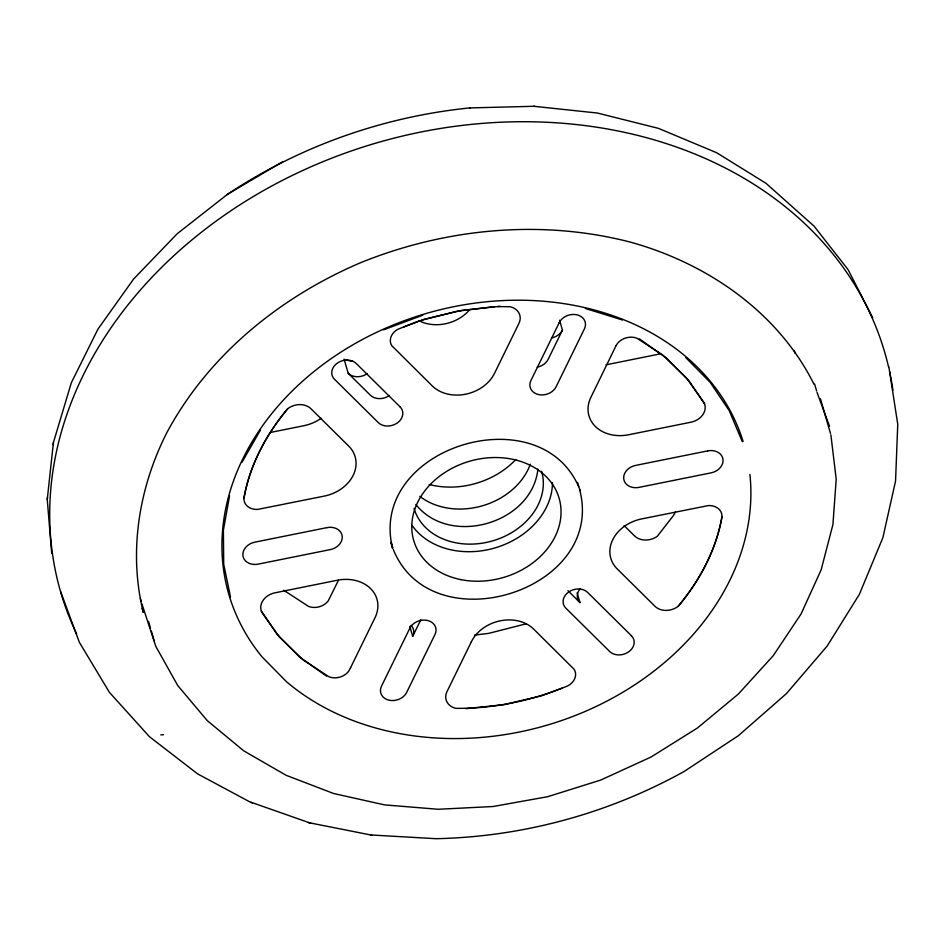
<?xml version="1.0" encoding="UTF-8"?>
<svg xmlns="http://www.w3.org/2000/svg" width="945" height="945" viewBox="0 0 945 945"><rect width="100%" height="100%" fill="white"/><g stroke="black" fill="none" stroke-linecap="round" stroke-linejoin="round"><path stroke-width="1.42" d="M243.928 498.381C249.504 465.531 266.077 434.924 287.15 409.339L288.154 408.37A16.49 13.183 -16.2 0 1 310.929 408.712L348.575 445.957A36.737 29.378 -16.2 0 1 353.217 475.252A36.737 29.378 -16.2 0 1 324.029 496.149L257.607 509.426A14.789 11.824 -16.2 0 1 243.928 498.381C249.752 465.235 266.171 434.228 287.812 408.653M721.992 516.62C716.44 549.388 699.938 579.923 678.947 605.45L677.766 606.643A16.49 13.183 -16.2 0 1 654.991 606.3L617.357 569.055A36.737 29.378 -16.2 0 1 612.714 539.76A36.737 29.378 -16.2 0 1 641.891 518.864L708.313 505.587A14.789 11.824 -16.2 0 1 721.992 516.62C716.18 549.777 699.761 580.785 678.108 606.347M537.906 469.039C532.295 523.506 449.914 547.379 415.883 504.512M51.703 553.475L47.25 499.503L53.416 442.555L71.324 382.76L97.949 329.143L133.599 279.047L177.223 233.71L227.639 194.209C299.837 146.144 383.457 116.684 469.7 107.919L470.22 107.907M53.192 444.611L53.416 442.555M47.25 499.503L47.486 497.353M229.54 495.936L223.386 530.216L223.717 564.224L230.509 597.134M338.475 580.242L328.281 600.796A14.789 11.824 -16.2 0 1 308.401 606.324L283.642 590.176M409.835 626.441L412.705 636.339L420.785 619.826M559.57 320.19L562.452 330.088L548.159 359.324A13.856 11.08 -16.2 0 1 537.256 367.18M675.498 511.788L673.454 515.545L657.318 536.264A16.49 13.183 -16.2 0 1 634.544 535.921L624.09 525.574M242.014 462.235L260.501 429.951M282.921 161.548L226.918 194.646M419.214 320.851L398.046 329.191A14.789 11.824 -16.2 0 0 391.844 345.752L432.078 385.737A36.737 29.378 -16.2 0 0 465.613 394.207A36.737 29.378 -16.2 0 0 494.613 373.133L518.923 323.414A16.49 13.183 -16.2 0 0 510.288 306.735L497.46 306.582M383.587 329.829L422.828 315.157M403.751 326.935L424.352 319.233L461.975 310.338L500.118 306.298M562.18 688.066L541.579 695.768L503.957 704.663L465.814 708.703M421.824 320.178L456.695 311.295L494.814 306.57M526.27 623.783L488.789 633.339L474.673 635.087M270.447 432.444L303.581 425.77A36.737 29.378 -16.2 0 0 321.135 418.269M660.425 353.855L608.556 364.309A36.737 29.378 -16.2 0 1 606.017 364.758M163.485 734.714L160.815 734.856M533.831 106.289L597.453 113.046L658.405 128.355L716.593 152.7L765.97 183.283L814.047 226.127L848.031 269.561L872.707 317.721M469.7 107.919L534.693 106.277M370.723 834.967L436.094 838.699C522.868 836.821 608.474 813.491 684.334 771.356L738.352 735.706L786.394 693.63L827.111 646.132L859.371 594.346L882.878 537.693L895.553 481.064L897.75 424.27L888.879 366.991M310.822 823.272L249.492 801.714L197.611 773.884L149.416 736.675L109.396 692.319L79.321 642.257L60.681 591.676M371.763 835.167L308.224 822.563M585.392 308.46L622.401 320.001M250.933 802.447L252.457 802.99M639.363 338.865L666.544 358.179L689.212 381.166L704.58 403.987M326.568 676.147L299.388 656.834L276.72 633.847L261.34 611.013M344.086 359.135L348.197 373.275L370.322 395.164A13.856 11.08 -16.2 0 0 389.446 395.459M567.945 590.672L580.006 602.615A13.856 11.08 -16.2 0 1 580.135 588.924M685.562 357.399L710.144 382.335L729.221 410.65L742.309 441.646M814.082 384.402C778.054 311.897 706.848 263.171 630.091 242.05C541.426 219.181 446.548 228.229 361.923 262.155C280.866 296.387 208.573 354.647 166.686 432.952C138.82 488.045 128.39 552.069 143.309 612.466L142.093 608.32M393.274 549.435C431.794 645.057 606.702 590.637 579.557 489.333M580.36 490.845C543.753 393.592 367.747 446.229 392.47 547.923L390.864 542.383M817.047 392.435L829.521 426.301M141.963 603.985L155.783 646.333L177.743 685.55L207.298 720.669L243.739 750.838L286.146 775.302L333.49 793.469L384.591 804.892L438.208 809.274L493.006 806.522L547.639 796.706L600.772 780.05L651.093 756.992L697.351 728.063L738.411 694.008L773.27 655.653L801.076 613.943L821.122 569.906L832.923 524.617L836.207 479.198L830.868 434.783M820.414 398.778L830.466 433.389M814.637 384.131L816.645 391.053M794.284 350.453L795.088 353.217M577.549 482.411L578.753 486.569M577.135 592.728L580.006 602.615M391.265 542.513L392.872 548.053M148.542 621.408L150.55 628.33M151.354 631.106L154.177 640.793M140.356 598.457L141.159 601.221M515.781 459.53A75.706 60.539 -16.2 0 1 429.101 484.466M530.299 464.231A66.433 53.121 -16.2 0 1 419.816 496.338M76.639 633.918A429.101 343.153 -16.2 0 1 359.147 148.318A429.101 343.153 -16.2 0 1 888.572 367.026M889.588 371.574A429.101 343.153 -16.2 0 1 892.93 390.214M749.905 474.414A268.274 214.527 -16.2 0 1 589.562 709.506A268.274 214.527 -16.2 0 1 286.666 681.865L262.013 656.846A268.274 214.527 -16.2 0 1 383.268 329.262A268.274 214.527 -16.2 0 1 743.089 441.409M552.471 482.659A75.706 60.539 -16.2 0 1 495.818 547.663A75.706 60.539 -16.2 0 1 411.985 525.302M541.627 471.319A66.433 53.121 -16.2 0 1 492.652 540.871A66.433 53.121 -16.2 0 1 414.04 508.386M469.783 309.558A36.737 29.378 -16.2 0 1 420.856 321.595M411.028 625.354A13.856 11.08 -16.2 0 1 412.705 636.339M367.321 373.558A13.856 11.08 -16.2 0 1 348.197 373.275M352.686 361.179A13.856 11.08 -16.2 0 1 346.177 359.561M562.452 330.088A13.856 11.08 -16.2 0 1 551.549 337.944M350.607 667.643L348.729 671.174A14.789 11.824 -16.2 0 1 328.848 676.703L302.908 659.752L279.578 637.237L261.611 612.029L260.844 609.135A16.49 13.183 -16.2 0 1 274.971 592.81L336.928 580.324A36.737 29.378 -16.2 0 1 370.57 588.558A36.737 29.378 -16.2 0 1 374.917 617.912L350.607 667.643M616.105 345.563L591.003 397.101A36.737 29.378 -16.2 0 0 595.362 426.455A36.737 29.378 -16.2 0 0 629.004 434.688L690.96 422.202A16.49 13.183 -16.2 0 0 705.088 405.877L704.308 402.983L686.342 377.764L663.024 355.261L637.084 338.31A14.789 11.824 -16.2 0 0 617.191 343.826L616.105 345.563M409.811 628.271L381.52 686.129A13.856 11.08 -16.2 0 0 388.773 700.139A13.856 11.08 -16.2 0 0 406.669 692.39L434.96 634.532A13.856 11.08 -16.2 0 0 427.707 620.522A13.856 11.08 -16.2 0 0 409.811 628.271M559.251 322.623L530.96 380.481A13.856 11.08 -16.2 0 0 538.213 394.49A13.856 11.08 -16.2 0 0 556.121 386.741L584.412 328.884A13.856 11.08 -16.2 0 0 577.159 314.874A13.856 11.08 -16.2 0 0 559.251 322.623M471.319 641.868L446.997 691.598A16.49 13.183 -16.2 0 0 455.644 708.277L456.116 708.348C494.318 708.644 532.685 700.611 567.874 685.822A14.789 11.824 -16.2 0 0 574.087 669.261L533.842 629.264A36.737 29.378 -16.2 0 0 500.318 620.806A36.737 29.378 -16.2 0 0 471.319 641.868M326.923 527.629L254.843 542.158A13.856 11.08 -16.2 0 0 242.959 555.873A13.856 11.08 -16.2 0 0 258.198 564.13L330.277 549.6A13.856 11.08 -16.2 0 0 342.161 535.886A13.856 11.08 -16.2 0 0 326.923 527.629M707.734 450.883L635.642 465.412A13.856 11.08 -16.2 0 0 623.771 479.115A13.856 11.08 -16.2 0 0 638.997 487.384L711.089 472.854A13.856 11.08 -16.2 0 0 722.96 459.14A13.856 11.08 -16.2 0 0 707.734 450.883M400.078 406.87L356.289 363.541A13.856 11.08 -16.2 0 0 337.152 363.246A13.856 11.08 -16.2 0 0 334.483 379.252L378.284 422.58A13.856 11.08 -16.2 0 0 397.408 422.876A13.856 11.08 -16.2 0 0 400.078 406.87M631.437 635.761L587.648 592.432A13.856 11.08 -16.2 0 0 568.512 592.137A13.856 11.08 -16.2 0 0 565.842 608.143L609.643 651.471A13.856 11.08 -16.2 0 0 628.768 651.766A13.856 11.08 -16.2 0 0 631.437 635.761M460.983 579.639A75.706 60.539 -16.2 0 0 559.901 501.334A75.706 60.539 -16.2 0 0 438.362 477.178A75.706 60.539 -16.2 0 0 460.983 579.639"/></g></svg>
